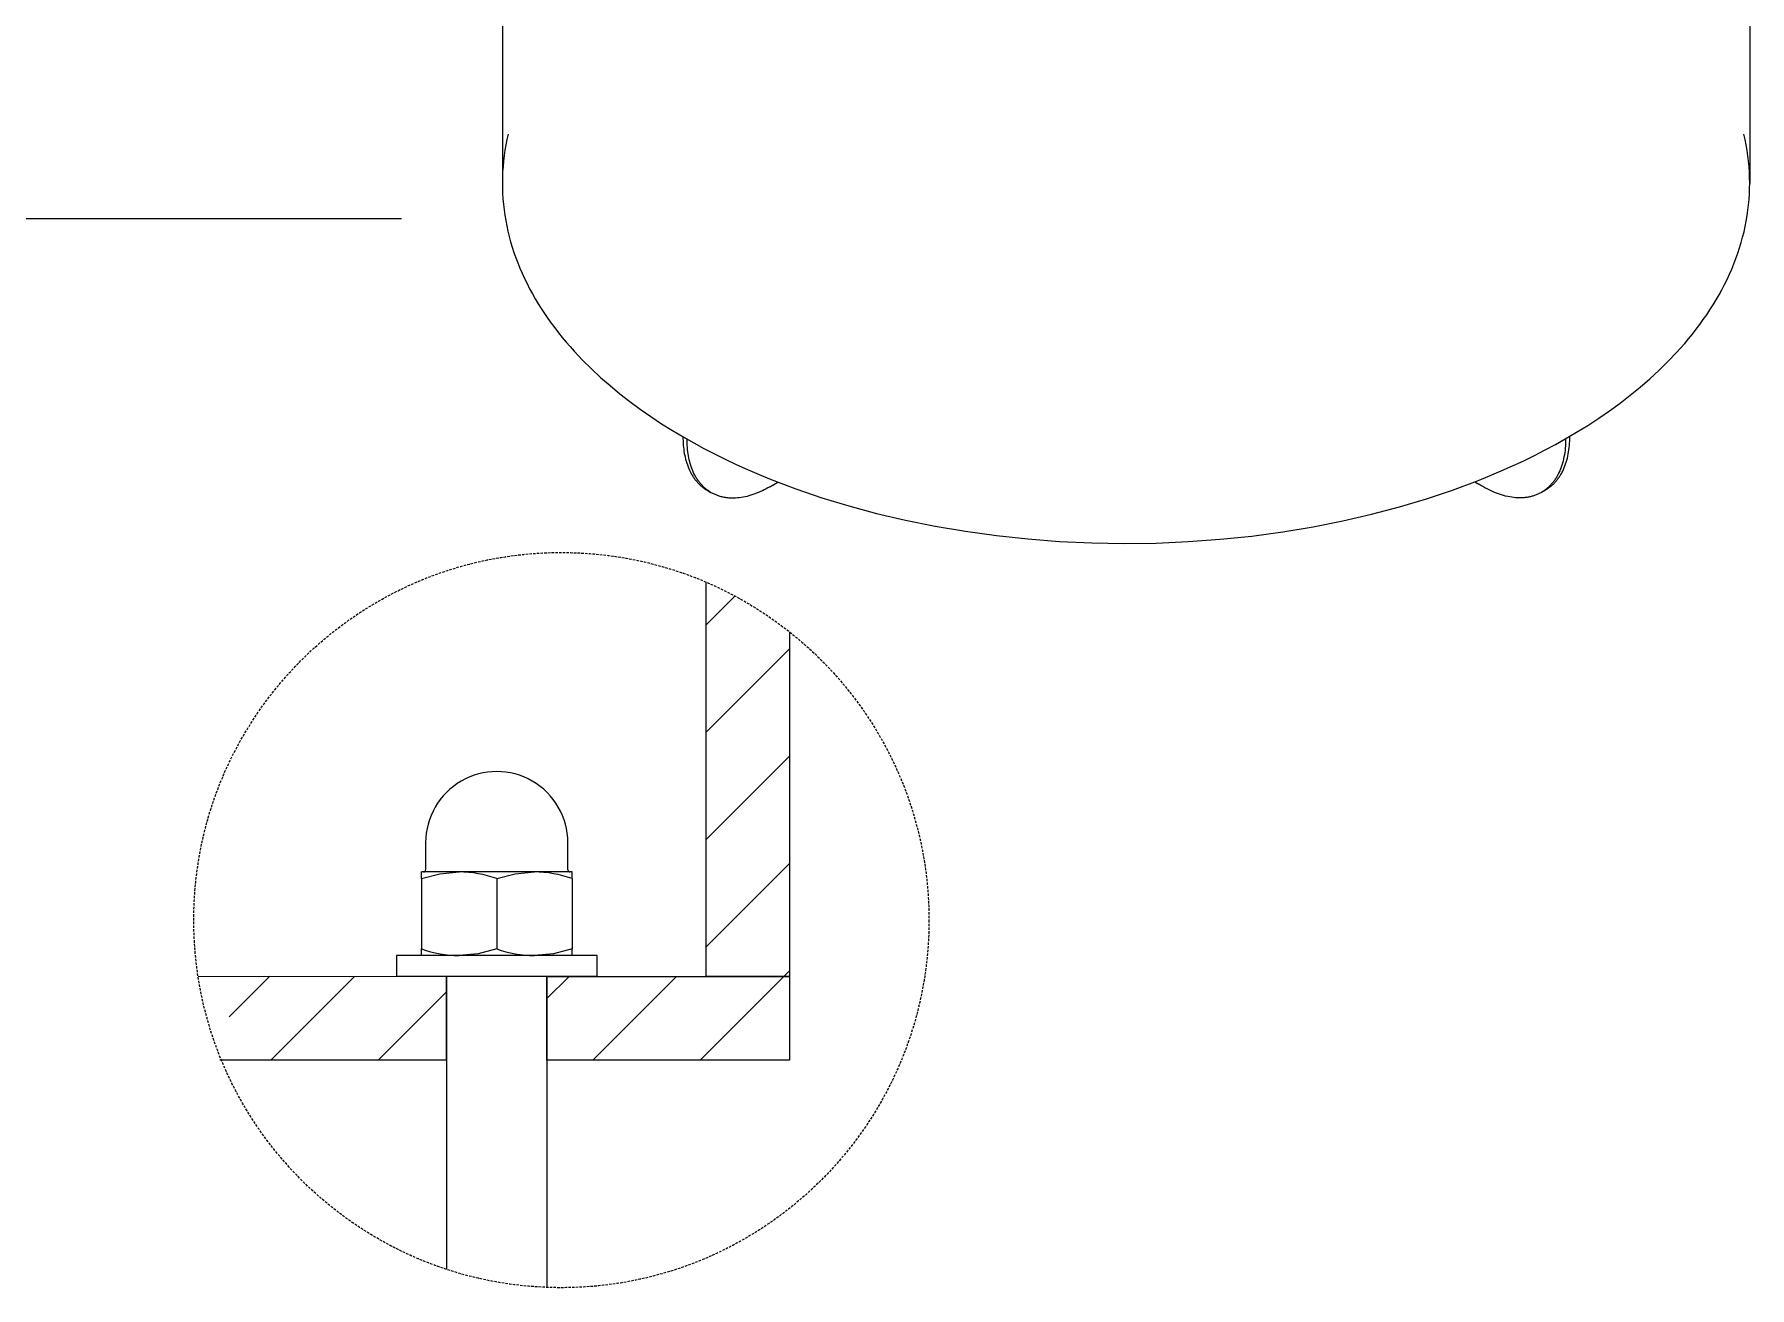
# Model space of a CAD drawing. Header units: millimetres. Extents: x 109 to 2437, y 94 to 1800.
# Drawn here: x 1557 to 2437, y 472 to 1115 of the extents above; entities that cross this region are included whole.
import ezdxf

# ---------------------------------------------------------------- set-up
doc = ezdxf.new("R2010")
doc.units = ezdxf.units.MM
doc.linetypes.add('HIDDEN', pattern=[1.905, 1.27, -0.635])
doc.layers.add('ZANO_R', color=7, linetype='Continuous', lineweight=0)
doc.layers.add('ZANO_R_przerywana', color=7, linetype='HIDDEN', lineweight=0)

msp = doc.modelspace()

# ---------------------------------------------------------------- linework, layer by layer
at = {"layer": 'ZANO_R'}
for p, q in [((1796.71, 1573.19), (1796.71, 1038.38)), ((2436.71, 1573.19), (2436.71, 1038.38)), ((1798.54, 1058.12), (1798.06, 1055.37)), ((1799.09, 1060.88), (1798.54, 1058.12)), ((1799.71, 1063.62), (1799.09, 1060.88)), ((2434.33, 1060.86), (2433.71, 1063.62)), ((2434.88, 1058.09), (2434.33, 1060.86)), ((2435.36, 1055.31), (2434.88, 1058.09)), ((1797.32, 1049.83), (1797.06, 1047.06)), ((1797.66, 1052.6), (1797.32, 1049.83)), ((1798.06, 1055.37), (1797.66, 1052.6)), ((2435.77, 1052.53), (2435.36, 1055.31)), ((2436.1, 1049.74), (2435.77, 1052.53)), ((2436.36, 1046.95), (2436.1, 1049.74)), ((1796.75, 1041.5), (1796.71, 1038.72)), ((1796.71, 1038.72), (1796.74, 1035.94)), ((1796.87, 1044.28), (1796.75, 1041.5)), ((1797.06, 1047.06), (1796.87, 1044.28)), ((2436.55, 1044.15), (2436.36, 1046.95)), ((2436.67, 1041.36), (2436.55, 1044.15)), ((2436.71, 1038.56), (2436.67, 1041.36)), ((1796.74, 1035.94), (1796.84, 1033.16)), ((1796.84, 1033.16), (1797.01, 1030.39)), ((1797.01, 1030.39), (1797.25, 1027.61)), ((2436.14, 1027.37), (2436.39, 1030.16)), ((2436.39, 1030.16), (2436.57, 1032.96)), ((2436.57, 1032.96), (2436.68, 1035.76)), ((2436.68, 1035.76), (2436.71, 1038.56)), ((1797.25, 1027.61), (1797.57, 1024.84)), ((1797.57, 1024.84), (1797.96, 1022.08)), ((1797.96, 1022.08), (1798.42, 1019.32)), ((2434.95, 1019.02), (2435.42, 1021.8)), ((2435.42, 1021.8), (2435.81, 1024.58)), ((2435.81, 1024.58), (2436.14, 1027.37)), ((1798.42, 1019.32), (1798.95, 1016.56)), ((1798.95, 1016.56), (1799.55, 1013.82)), ((1799.55, 1013.82), (1800.22, 1011.08)), ((2433.1, 1010.72), (2433.79, 1013.48)), ((2433.79, 1013.48), (2434.4, 1016.24)), ((2434.4, 1016.24), (2434.95, 1019.02)), ((1800.22, 1011.08), (1800.97, 1008.35)), ((1800.97, 1008.35), (1801.78, 1005.63)), ((1801.78, 1005.63), (1802.66, 1002.92)), ((2430.62, 1002.51), (2431.52, 1005.24)), ((2431.52, 1005.24), (2432.34, 1007.97)), ((2432.34, 1007.97), (2433.1, 1010.72)), ((1802.66, 1002.92), (1803.61, 1000.22)), ((1803.61, 1000.22), (1804.63, 997.54)), ((1804.63, 997.54), (1805.71, 994.87)), ((1805.71, 994.87), (1806.86, 992.22)), ((2427.51, 994.41), (2428.61, 997.09)), ((2428.61, 997.09), (2429.65, 999.8)), ((2429.65, 999.8), (2430.62, 1002.51)), ((1806.86, 992.22), (1808.08, 989.58)), ((1808.08, 989.58), (1809.36, 986.95)), ((1809.36, 986.95), (1810.7, 984.34)), ((2422.43, 983.81), (2423.8, 986.43)), ((2423.8, 986.43), (2425.1, 989.07)), ((2425.1, 989.07), (2426.34, 991.73)), ((2426.34, 991.73), (2427.51, 994.41)), ((1810.7, 984.34), (1812.11, 981.75)), ((1812.11, 981.75), (1813.58, 979.18)), ((1813.58, 979.18), (1815.12, 976.63)), ((2417.94, 976.04), (2419.5, 978.61)), ((2419.5, 978.61), (2420.99, 981.2)), ((2420.99, 981.2), (2422.43, 983.81)), ((1815.12, 976.63), (1816.71, 974.09)), ((1816.71, 974.09), (1818.36, 971.58)), ((1818.36, 971.58), (1820.07, 969.09)), ((1820.07, 969.09), (1821.84, 966.62)), ((2411.11, 965.97), (2412.9, 968.46)), ((2412.9, 968.46), (2414.64, 970.97)), ((2414.64, 970.97), (2416.32, 973.49)), ((2416.32, 973.49), (2417.94, 976.04)), ((1821.84, 966.62), (1823.66, 964.17)), ((1823.66, 964.17), (1825.54, 961.74)), ((1825.54, 961.74), (1827.47, 959.34)), ((2405.38, 958.65), (2407.34, 961.07)), ((2407.34, 961.07), (2409.25, 963.51)), ((2409.25, 963.51), (2411.11, 965.97)), ((1827.47, 959.34), (1829.46, 956.96)), ((1829.46, 956.96), (1831.5, 954.61)), ((1831.5, 954.61), (1833.59, 952.28)), ((1833.59, 952.28), (1837.91, 947.7)), ((2394.77, 946.95), (2399.17, 951.56)), ((2399.17, 951.56), (2401.29, 953.9)), ((2401.29, 953.9), (2403.36, 956.26)), ((2403.36, 956.26), (2405.38, 958.65)), ((1837.91, 947.7), (1842.43, 943.22)), ((1842.43, 943.22), (1847.12, 938.85)), ((2385.43, 938.07), (2390.19, 942.46)), ((2390.19, 942.46), (2394.77, 946.95)), ((1847.12, 938.85), (1851.97, 934.6)), ((1851.97, 934.6), (1856.99, 930.45)), ((2375.41, 929.64), (2380.5, 933.8)), ((2380.5, 933.8), (2385.43, 938.07)), ((1856.99, 930.45), (1862.16, 926.43)), ((1862.16, 926.43), (1867.46, 922.52)), ((2364.79, 921.68), (2370.17, 925.6)), ((2370.17, 925.6), (2375.41, 929.64)), ((1867.46, 922.52), (1872.89, 918.73)), ((1872.89, 918.73), (1878.43, 915.06)), ((2353.66, 914.21), (2359.28, 917.89)), ((2359.28, 917.89), (2364.79, 921.68)), ((1878.43, 915.06), (1884.09, 911.51)), ((1884.09, 911.51), (1889.84, 908.09)), ((1889.37, 908.35), (1889.38, 908.36)), ((1891.49, 907.13), (1889.37, 908.35)), ((1889.37, 908.35), (1889.38, 907.27)), ((1889.38, 907.27), (1889.42, 906.19)), ((1889.84, 908.09), (1894.9, 905.21)), ((1891.5, 906.05), (1891.49, 907.13)), ((1891.5, 907.13), (1891.49, 907.13)), ((2337, 904.38), (2342.09, 907.23)), ((2342.09, 907.23), (2347.92, 910.66)), ((2342.27, 907.27), (2342.26, 906.07)), ((2344.4, 908.56), (2342.27, 907.33)), ((2342.27, 907.33), (2342.27, 907.34)), ((2342.27, 907.33), (2342.27, 907.27)), ((2344.35, 906.18), (2344.38, 907.33)), ((2344.38, 907.33), (2344.4, 908.5)), ((2344.39, 908.56), (2344.4, 908.56)), ((2344.4, 908.56), (2344.4, 908.5)), ((2347.92, 910.66), (2353.66, 914.21)), ((1889.42, 906.19), (1889.47, 905.12)), ((1889.47, 905.12), (1889.54, 904.05)), ((1889.54, 904.05), (1889.64, 902.99)), ((1889.64, 902.99), (1889.77, 901.93)), ((1889.77, 901.93), (1889.91, 900.89)), ((1889.91, 900.89), (1890.08, 899.85)), ((1890.08, 899.85), (1890.28, 898.82)), ((1890.28, 898.82), (1890.5, 897.81)), ((1890.5, 897.81), (1890.74, 896.81)), ((1891.54, 904.97), (1891.5, 906.05)), ((1891.59, 903.9), (1891.54, 904.97)), ((1891.67, 902.83), (1891.59, 903.9)), ((1891.76, 901.76), (1891.67, 902.83)), ((1891.89, 900.71), (1891.76, 901.76)), ((1892.03, 899.66), (1891.89, 900.71)), ((1892.2, 898.62), (1892.03, 899.66)), ((1892.4, 897.6), (1892.2, 898.62)), ((1894.9, 905.21), (1900.12, 902.38)), ((1900.12, 902.38), (1905.5, 899.59)), ((1905.5, 899.59), (1911.02, 896.85)), ((2320.78, 896.08), (2326.34, 898.8)), ((2326.34, 898.8), (2331.75, 901.57)), ((2331.75, 901.57), (2337, 904.38)), ((2341.42, 898.01), (2341.2, 896.92)), ((2341.63, 899.11), (2341.42, 898.01)), ((2341.8, 900.23), (2341.63, 899.11)), ((2341.95, 901.37), (2341.8, 900.23)), ((2342.07, 902.53), (2341.95, 901.37)), ((2342.16, 903.7), (2342.07, 902.53)), ((2342.22, 904.88), (2342.16, 903.7)), ((2342.26, 906.07), (2342.22, 904.88)), ((2343.15, 897.41), (2343.39, 898.45)), ((2343.39, 898.45), (2343.6, 899.51)), ((2343.6, 899.51), (2343.79, 900.58)), ((2343.79, 900.58), (2343.95, 901.67)), ((2343.95, 901.67), (2344.09, 902.78)), ((2344.09, 902.78), (2344.2, 903.9)), ((2344.2, 903.9), (2344.29, 905.03)), ((2344.29, 905.03), (2344.35, 906.18)), ((1890.74, 896.81), (1891.01, 895.82)), ((1891.01, 895.82), (1891.31, 894.85)), ((1891.31, 894.85), (1891.63, 893.89)), ((1891.63, 893.89), (1891.98, 892.96)), ((1891.98, 892.96), (1892.35, 892.04)), ((1892.35, 892.04), (1892.75, 891.14)), ((1892.62, 896.58), (1892.4, 897.6)), ((1892.86, 895.58), (1892.62, 896.58)), ((1892.75, 891.14), (1893.18, 890.27)), ((1893.13, 894.59), (1892.86, 895.58)), ((1893.43, 893.62), (1893.13, 894.59)), ((1893.18, 890.27), (1893.4, 889.84)), ((1893.4, 889.84), (1893.63, 889.42)), ((1893.75, 892.67), (1893.43, 893.62)), ((1893.63, 889.42), (1893.87, 889)), ((1894.1, 891.73), (1893.75, 892.67)), ((1893.87, 889), (1894.11, 888.59)), ((1894.47, 890.82), (1894.1, 891.73)), ((1894.87, 889.92), (1894.47, 890.82)), ((1895.3, 889.04), (1894.87, 889.92)), ((1895.52, 888.62), (1895.3, 889.04)), ((1911.02, 896.85), (1916.71, 894.16)), ((1916.71, 894.16), (1922.54, 891.53)), ((1922.54, 891.53), (1928.53, 888.95)), ((1928.53, 888.95), (1934.66, 886.44)), ((2303.19, 888.25), (2309.21, 890.8)), ((2309.21, 890.8), (2315.07, 893.41)), ((2315.07, 893.41), (2320.78, 896.08)), ((2338.4, 889.05), (2338.17, 888.61)), ((2338.62, 889.49), (2338.4, 889.05)), ((2338.84, 889.94), (2338.62, 889.49)), ((2339.26, 890.87), (2338.84, 889.94)), ((2339.65, 891.81), (2339.26, 890.87)), ((2339.62, 888.67), (2339.86, 889.07)), ((2340.01, 892.79), (2339.65, 891.81)), ((2339.86, 889.07), (2340.09, 889.48)), ((2340.35, 893.79), (2340.01, 892.79)), ((2340.09, 889.48), (2340.32, 889.9)), ((2340.32, 889.9), (2340.76, 890.75)), ((2340.66, 894.81), (2340.35, 893.79)), ((2340.94, 895.85), (2340.66, 894.81)), ((2340.76, 890.75), (2341.17, 891.63)), ((2341.2, 896.92), (2340.94, 895.85)), ((2341.17, 891.63), (2341.57, 892.54)), ((2341.57, 892.54), (2341.93, 893.47)), ((2341.93, 893.47), (2342.27, 894.42)), ((2342.27, 894.42), (2342.59, 895.4)), ((2342.59, 895.4), (2342.88, 896.39)), ((2342.88, 896.39), (2343.15, 897.41)), ((1894.11, 888.59), (1894.36, 888.19)), ((1894.36, 888.19), (1894.62, 887.79)), ((1894.62, 887.79), (1894.88, 887.4)), ((1894.88, 887.4), (1895.15, 887.01)), ((1895.15, 887.01), (1895.42, 886.63)), ((1895.42, 886.63), (1895.71, 886.26)), ((1895.75, 888.19), (1895.52, 888.62)), ((1895.71, 886.26), (1895.99, 885.9)), ((1895.99, 887.78), (1895.75, 888.19)), ((1896.23, 887.36), (1895.99, 887.78)), ((1895.99, 885.9), (1896.29, 885.54)), ((1896.48, 886.96), (1896.23, 887.36)), ((1896.29, 885.54), (1896.59, 885.19)), ((1896.74, 886.56), (1896.48, 886.96)), ((1896.59, 885.19), (1896.9, 884.85)), ((1897, 886.17), (1896.74, 886.56)), ((1896.9, 884.85), (1897.21, 884.51)), ((1897.27, 885.79), (1897, 886.17)), ((1897.21, 884.51), (1897.53, 884.18)), ((1897.55, 885.41), (1897.27, 885.79)), ((1897.53, 884.18), (1897.85, 883.87)), ((1897.83, 885.04), (1897.55, 885.41)), ((1898.12, 884.67), (1897.83, 885.04)), ((1897.85, 883.87), (1898.18, 883.55)), ((1898.41, 884.31), (1898.12, 884.67)), ((1898.18, 883.55), (1898.52, 883.25)), ((1898.71, 883.96), (1898.41, 884.31)), ((1898.52, 883.25), (1898.86, 882.95)), ((1899.02, 883.62), (1898.71, 883.96)), ((1898.86, 882.95), (1899.21, 882.67)), ((1899.33, 883.29), (1899.02, 883.62)), ((1899.21, 882.67), (1899.56, 882.39)), ((1899.65, 882.96), (1899.33, 883.29)), ((1899.56, 882.39), (1899.92, 882.12)), ((1899.97, 882.64), (1899.65, 882.96)), ((1899.92, 882.12), (1900.29, 881.85)), ((1900.3, 882.33), (1899.97, 882.64)), ((1900.29, 881.85), (1900.66, 881.6)), ((1900.64, 882.02), (1900.3, 882.33)), ((1900.98, 881.73), (1900.64, 882.02)), ((1900.66, 881.6), (1901.03, 881.35)), ((1901.33, 881.44), (1900.98, 881.73)), ((1901.03, 881.35), (1901.41, 881.12)), ((1901.68, 881.16), (1901.33, 881.44)), ((1901.41, 881.12), (1901.8, 880.89)), ((1902.04, 880.89), (1901.68, 881.16)), ((1901.8, 880.89), (1903.92, 879.66)), ((1902.41, 880.63), (1902.04, 880.89)), ((1902.78, 880.37), (1902.41, 880.63)), ((1903.15, 880.13), (1902.78, 880.37)), ((1929.14, 880.19), (1928.16, 879.76)), ((1930.11, 880.63), (1929.14, 880.19)), ((1931.07, 881.1), (1930.11, 880.63)), ((1932.03, 881.59), (1931.07, 881.1)), ((1932.98, 882.1), (1932.03, 881.59)), ((1933.92, 882.63), (1932.98, 882.1)), ((1933.92, 882.63), (1938.14, 885.07)), ((1934.66, 886.44), (1947.37, 881.62)), ((1947.37, 881.62), (1960.64, 877.09)), ((2270.94, 876.51), (2284.27, 880.98)), ((2284.27, 880.98), (2297.03, 885.76)), ((2295.7, 885.24), (2297.73, 884.06)), ((2297.03, 885.76), (2303.19, 888.25)), ((2298.77, 883.41), (2297.73, 884.06)), ((2299.83, 882.79), (2298.77, 883.41)), ((2300.88, 882.19), (2299.83, 882.79)), ((2301.95, 881.63), (2300.88, 882.19)), ((2303.01, 881.09), (2301.95, 881.63)), ((2304.08, 880.58), (2303.01, 881.09)), ((2305.14, 880.1), (2304.08, 880.58)), ((2331.97, 881.03), (2329.85, 879.81)), ((2330.57, 880.25), (2330.21, 880.02)), ((2330.94, 880.48), (2330.57, 880.25)), ((2331.29, 880.72), (2330.94, 880.48)), ((2331.65, 880.98), (2331.29, 880.72)), ((2332, 881.24), (2331.65, 880.98)), ((2331.97, 881.03), (2332.33, 881.24)), ((2332.34, 881.51), (2332, 881.24)), ((2332.33, 881.24), (2332.68, 881.46)), ((2332.68, 881.79), (2332.34, 881.51)), ((2333.02, 882.07), (2332.68, 881.79)), ((2332.68, 881.46), (2333.03, 881.69)), ((2333.35, 882.37), (2333.02, 882.07)), ((2333.03, 881.69), (2333.38, 881.92)), ((2333.68, 882.67), (2333.35, 882.37)), ((2333.38, 881.92), (2333.72, 882.17)), ((2334, 882.98), (2333.68, 882.67)), ((2333.72, 882.17), (2334.06, 882.42)), ((2334.31, 883.3), (2334, 882.98)), ((2334.06, 882.42), (2334.4, 882.68)), ((2334.63, 883.63), (2334.31, 883.3)), ((2334.4, 882.68), (2334.73, 882.95)), ((2334.93, 883.96), (2334.63, 883.63)), ((2334.73, 882.95), (2335.05, 883.22)), ((2335.23, 884.31), (2334.93, 883.96)), ((2335.05, 883.22), (2335.38, 883.5)), ((2335.53, 884.66), (2335.23, 884.31)), ((2335.38, 883.5), (2335.69, 883.79)), ((2335.82, 885.02), (2335.53, 884.66)), ((2335.69, 883.79), (2336.01, 884.09)), ((2336.1, 885.39), (2335.82, 885.02)), ((2336.01, 884.09), (2336.31, 884.4)), ((2336.38, 885.76), (2336.1, 885.39)), ((2336.31, 884.4), (2336.62, 884.71)), ((2336.65, 886.15), (2336.38, 885.76)), ((2336.62, 884.71), (2336.92, 885.04)), ((2336.92, 886.54), (2336.65, 886.15)), ((2337.18, 886.94), (2336.92, 886.54)), ((2336.92, 885.04), (2337.21, 885.37)), ((2337.44, 887.35), (2337.18, 886.94)), ((2337.21, 885.37), (2337.5, 885.7)), ((2337.69, 887.76), (2337.44, 887.35)), ((2337.5, 885.7), (2337.78, 886.05)), ((2337.93, 888.18), (2337.69, 887.76)), ((2337.78, 886.05), (2338.06, 886.4)), ((2338.17, 888.61), (2337.93, 888.18)), ((2338.06, 886.4), (2338.33, 886.76)), ((2338.33, 886.76), (2338.6, 887.13)), ((2338.6, 887.13), (2338.86, 887.5)), ((2338.86, 887.5), (2339.12, 887.88)), ((2339.12, 887.88), (2339.37, 888.27)), ((2339.37, 888.27), (2339.62, 888.67)), ((1903.53, 879.89), (1903.15, 880.13)), ((1903.92, 879.66), (1903.53, 879.89)), ((1904.31, 879.44), (1903.92, 879.66)), ((1904.71, 879.23), (1904.31, 879.44)), ((1905.11, 879.03), (1904.71, 879.23)), ((1905.51, 878.84), (1905.11, 879.03)), ((1905.92, 878.65), (1905.51, 878.84)), ((1906.34, 878.48), (1905.92, 878.65)), ((1906.76, 878.31), (1906.34, 878.48)), ((1907.18, 878.15), (1906.76, 878.31)), ((1907.61, 878), (1907.18, 878.15)), ((1908.04, 877.86), (1907.61, 878)), ((1908.47, 877.73), (1908.04, 877.86)), ((1908.91, 877.61), (1908.47, 877.73)), ((1909.36, 877.5), (1908.91, 877.61)), ((1909.8, 877.4), (1909.36, 877.5)), ((1910.25, 877.3), (1909.8, 877.4)), ((1910.7, 877.22), (1910.25, 877.3)), ((1911.16, 877.14), (1910.7, 877.22)), ((1911.62, 877.07), (1911.16, 877.14)), ((1912.08, 877.01), (1911.62, 877.07)), ((1912.55, 876.97), (1912.08, 877.01)), ((1913.02, 876.92), (1912.55, 876.97)), ((1913.49, 876.89), (1913.02, 876.92)), ((1913.96, 876.87), (1913.49, 876.89)), ((1914.43, 876.86), (1913.96, 876.87)), ((1914.91, 876.85), (1914.43, 876.86)), ((1915.39, 876.86), (1914.91, 876.85)), ((1915.87, 876.87), (1915.39, 876.86)), ((1916.36, 876.89), (1915.87, 876.87)), ((1917.33, 876.96), (1916.36, 876.89)), ((1918.3, 877.06), (1917.33, 876.96)), ((1919.29, 877.19), (1918.3, 877.06)), ((1920.27, 877.36), (1919.29, 877.19)), ((1921.26, 877.56), (1920.27, 877.36)), ((1922.25, 877.79), (1921.26, 877.56)), ((1923.24, 878.04), (1922.25, 877.79)), ((1924.23, 878.33), (1923.24, 878.04)), ((1925.21, 878.65), (1924.23, 878.33)), ((1926.2, 879), (1925.21, 878.65)), ((1927.18, 879.37), (1926.2, 879)), ((1928.16, 879.76), (1927.18, 879.37)), ((1960.64, 877.09), (1974.45, 872.89)), ((1974.45, 872.89), (1988.76, 869.04)), ((2242.73, 868.56), (2257.09, 872.36)), ((2257.09, 872.36), (2270.94, 876.51)), ((2306.21, 879.66), (2305.14, 880.1)), ((2307.27, 879.25), (2306.21, 879.66)), ((2308.34, 878.87), (2307.27, 879.25)), ((2309.4, 878.52), (2308.34, 878.87)), ((2310.45, 878.21), (2309.4, 878.52)), ((2311.5, 877.93), (2310.45, 878.21)), ((2312.54, 877.69), (2311.5, 877.93)), ((2313.58, 877.49), (2312.54, 877.69)), ((2314.6, 877.32), (2313.58, 877.49)), ((2315.62, 877.18), (2314.6, 877.32)), ((2316.62, 877.08), (2315.62, 877.18)), ((2317.12, 877.05), (2316.62, 877.08)), ((2317.62, 877.02), (2317.12, 877.05)), ((2318.11, 877), (2317.62, 877.02)), ((2318.6, 877), (2318.11, 877)), ((2319.09, 877), (2318.6, 877)), ((2319.57, 877.01), (2319.09, 877)), ((2320.05, 877.02), (2319.57, 877.01)), ((2320.52, 877.05), (2320.05, 877.02)), ((2320.99, 877.09), (2320.52, 877.05)), ((2321.46, 877.13), (2320.99, 877.09)), ((2321.92, 877.19), (2321.46, 877.13)), ((2322.38, 877.25), (2321.92, 877.19)), ((2322.84, 877.32), (2322.38, 877.25)), ((2323.29, 877.4), (2322.84, 877.32)), ((2323.73, 877.49), (2323.29, 877.4)), ((2324.17, 877.58), (2323.73, 877.49)), ((2324.61, 877.69), (2324.17, 877.58)), ((2325.04, 877.8), (2324.61, 877.69)), ((2325.47, 877.93), (2325.04, 877.8)), ((2325.89, 878.06), (2325.47, 877.93)), ((2326.31, 878.2), (2325.89, 878.06)), ((2326.72, 878.34), (2326.31, 878.2)), ((2327.13, 878.5), (2326.72, 878.34)), ((2327.53, 878.66), (2327.13, 878.5)), ((2327.93, 878.83), (2327.53, 878.66)), ((2328.32, 879.01), (2327.93, 878.83)), ((2328.71, 879.19), (2328.32, 879.01)), ((2329.09, 879.39), (2328.71, 879.19)), ((2329.47, 879.59), (2329.09, 879.39)), ((2329.84, 879.8), (2329.47, 879.59)), ((2330.21, 880.02), (2329.84, 879.8)), ((1988.76, 869.04), (2003.53, 865.57)), ((2003.53, 865.57), (2018.73, 862.51)), ((2212.69, 862.14), (2227.92, 865.15)), ((2227.92, 865.15), (2242.73, 868.56)), ((2018.73, 862.51), (2034.29, 859.86)), ((2034.29, 859.86), (2050.17, 857.67)), ((2050.17, 857.67), (2066.31, 855.94)), ((2066.31, 855.94), (2082.65, 854.68)), ((2082.65, 854.68), (2099.12, 853.91)), ((2099.12, 853.91), (2115.66, 853.63)), ((2115.66, 853.63), (2132.2, 853.85)), ((2132.2, 853.85), (2148.68, 854.56)), ((2148.68, 854.56), (2165.04, 855.75)), ((2165.04, 855.75), (2181.19, 857.42)), ((2181.19, 857.42), (2197.1, 859.56)), ((2197.1, 859.56), (2212.69, 862.14)), ((1901.13, 833.8), (1901.13, 631.44)), ((1901.13, 811.72), (1916.05, 826.63)), ((1944.04, 808.27), (1944.04, 631.44)), ((1901.13, 756.66), (1944.04, 799.58)), ((1901.13, 701.6), (1944.04, 744.52)), ((1757.36, 700.1), (1757.36, 686.15)), ((1830.32, 686.15), (1830.32, 700.1)), ((1901.13, 646.55), (1944.04, 689.46)), ((1755.22, 681.63), (1755.22, 685.08)), ((1774.53, 685.08), (1755.22, 685.08)), ((1755.22, 681.63), (1764.68, 684.13)), ((1755.22, 681.63), (1755.22, 645.61)), ((1764.68, 684.13), (1774.53, 685.08)), ((1813.15, 685.08), (1774.53, 685.08)), ((1793.84, 681.63), (1803.3, 684.13)), ((1793.84, 681.63), (1793.84, 645.61)), ((1803.3, 684.13), (1813.15, 685.08)), ((1832.46, 685.08), (1813.15, 685.08)), ((1832.46, 681.63), (1832.46, 685.08)), ((1832.46, 681.63), (1832.46, 645.61)), ((1755.22, 642.17), (1755.22, 645.61)), ((1784.38, 643.11), (1774.53, 642.17)), ((1793.84, 645.61), (1784.38, 643.11)), ((1823, 643.11), (1813.15, 642.17)), ((1832.46, 645.61), (1823, 643.11)), ((1832.46, 642.17), (1832.46, 645.61)), ((1742.34, 642.17), (1742.34, 631.44)), ((1845.34, 642.17), (1742.34, 642.17)), ((1845.34, 631.44), (1845.34, 642.17)), ((1941.07, 631.44), (1944.04, 634.41)), ((1640.61, 631.53), (1768.09, 631.44)), ((1656.53, 610.69), (1677.36, 631.53)), ((1677.93, 588.52), (1720.89, 631.48)), ((1845.34, 631.44), (1742.34, 631.44)), ((1768.09, 588.52), (1768.09, 631.44)), ((1768.09, 631.44), (1768.09, 481.2)), ((1819.59, 588.52), (1819.59, 631.44)), ((1819.59, 631.44), (1944.04, 631.44)), ((1819.59, 631.44), (1819.59, 471.91)), ((1819.59, 620.07), (1830.96, 631.44)), ((1843.1, 588.52), (1886.02, 631.44)), ((1898.16, 588.52), (1941.07, 631.44)), ((1944.04, 631.44), (1901.13, 631.44)), ((1732.99, 588.52), (1768.09, 623.62)), ((1768.09, 588.52), (1651.77, 588.52)), ((1944.04, 588.52), (1819.59, 588.52))]:
    msp.add_line(p, q, dxfattribs=at)
for points in [[(1744.96, 1020.22), (119.68, 1020.22)], [(1944.04, 631.44), (1944.04, 588.52)]]:
    msp.add_lwpolyline(points, dxfattribs=at)
for centre, radius, start, end in [((1793.84, 700.1), 36.48, 359.99973, 180.00027), ((1756.29, 686.15), 1.07, 270.00294, 359.99024), ((1774.03, 626.54), 58.55, 70.22696, 89.51677), ((1812.66, 626.54), 58.55, 70.22696, 89.51677), ((1831.39, 686.15), 1.07, 180.00976, 269.99706), ((1775.02, 700.71), 58.55, 250.22793, 269.51626), ((1813.65, 700.71), 58.55, 250.22793, 269.51626)]:
    msp.add_arc(centre, radius, start, end, dxfattribs=at)
at = {"layer": 'ZANO_R_przerywana', "color": 1}
msp.add_circle((1827, 660.37), 188.61, dxfattribs=at)

doc.saveas('drawing.dxf')
